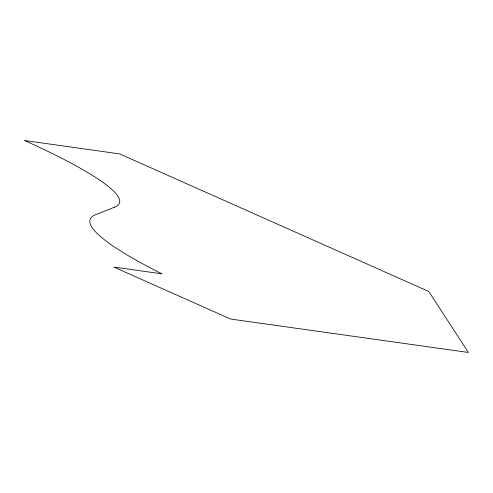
<?xml version="1.0" encoding="UTF-8"?>
<svg xmlns="http://www.w3.org/2000/svg" width="493" height="493" viewBox="0 0 493 493"><rect width="100%" height="100%" fill="white"/><g stroke="black" fill="none" stroke-linecap="round" stroke-linejoin="round"><path stroke-width="0.74" d="M114.696 207.103L95.691 214.646A313.603 41.474 18.7 0 0 161.932 273.849L113.908 267.095L230.607 319.033L468.35 352.464L428.781 291.486L119.602 153.89L24.65 140.536A269.314 35.619 18.7 0 1 114.696 207.103"/></g></svg>
